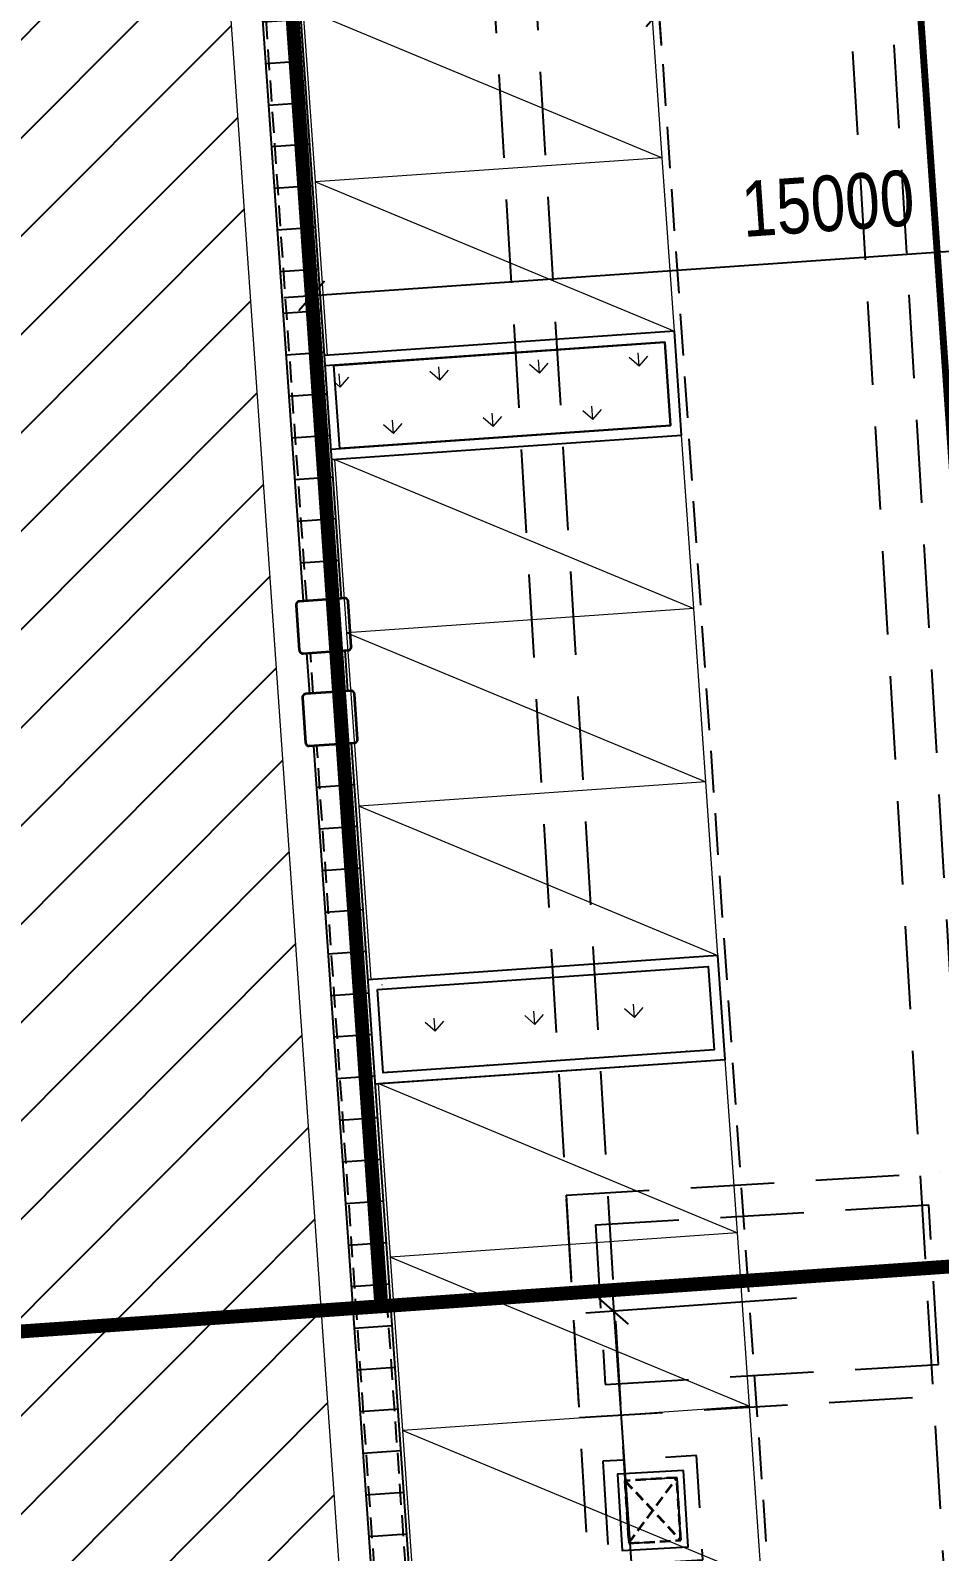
# Model space of a CAD drawing. Header units: millimetres. Extents: x 834681283 to 835686922, y 817551134 to 819407044.
# Drawn here: x 835207714 to 835220790, y 818085192 to 818107071 of the extents above; entities that cross this region are included whole.
import ezdxf
from ezdxf.xclip import XClip

# ---------------------------------------------------------------- set-up
doc = ezdxf.new("R2010")
doc.units = ezdxf.units.MM
doc.header["$LTSCALE"] = 1200
doc.header["$MEASUREMENT"] = 0
doc.header["$XCLIPFRAME"] = 0
for name, pattern in [('P01-MAGP-EVA-GREENERY$0$DASHED', [0.75, 0.5, -0.25]), ('P01-MAGP-EVA-GREENERY$0$DASHEDX2', [1.5, 1, -0.5]), ('P01-MAGP-EVA-GREENERY$0$HIDDEN', [0.375, 0.25, -0.125]), ('P01-MAGP-EVA-GREENERY$0$HIDDEN2', [0.1875, 0.125, -0.0625]), ('P01-MAGP-EVA-GREENERY$0$HIDDENX2', [0.75, 0.5, -0.25]), ('P01-MAGP-EVA-GREENERY$0$M_RM1104', [6, 4, -2]), ('SITE BOUNDARY$0$PHANTOM', [2.5, 1.25, -0.25, 0.25, -0.25, 0.25, -0.25])]:
    doc.linetypes.add(name, pattern=pattern)
doc.layers.get('Defpoints').update_dxf_attribs({"color": 15})
for name, color, linetype, lineweight in [('P01-MAAN-P-EVA$0$AR-DIM_AR_', 4, 'Continuous', 25), ('P01-MAGP-EVA-GREENERY$0$AR-CP_AR_BS_MI_', 8, 'Continuous', 5), ('P01-MAGP-EVA-GREENERY$0$AR-HATCH_AR_', 8, 'Continuous', 13), ('P01-MAGP-EVA-GREENERY$0$DR-FLD', 8, 'Continuous', 25), ('P01-MAGP-EVA-GREENERY$0$DR-PIT', 8, 'P01-MAGP-EVA-GREENERY$0$HIDDEN2', 35), ('P01-MAGP-EVA-GREENERY$0$RLP916', 4, 'Continuous', 0), ('SITE BOUNDARY$0$AR-SIMS_BL_400', 1, 'SITE BOUNDARY$0$PHANTOM', 140)]:
    doc.layers.add(name, color=color, linetype=linetype, lineweight=lineweight)
for name, color, linetype in [('P01-MAAN-P-EVA$0$HATCH', 9, 'Continuous'), ('P01-MAGP-EVA-GREENERY$0$0L_UTIL_MANHOLE COVER', 8, 'Continuous'), ('P01-MAGP-EVA-GREENERY$0$AR-FS-AR-EVA', 8, 'Continuous'), ('P01-MAGP-EVA-GREENERY$0$AR-LANDS_AR_MI_', 9, 'Continuous'), ('P01-MAGP-EVA-GREENERY$0$BOX-CULVERT', 8, 'P01-MAGP-EVA-GREENERY$0$DASHED'), ('P01-MAGP-EVA-GREENERY$0$MVA_MARKING', 254, 'Continuous'), ('P01-MAGP-EVA-GREENERY$0$SURFACE CHANNEL', 8, 'Continuous')]:
    doc.layers.add(name, color=color, linetype=linetype)
doc.layers.get('P01-MAGP-EVA-GREENERY$0$BOX-CULVERT').off()
doc.styles.add('P01-MAAN-P-EVA$0$ARIAL', font='arial.ttf', dxfattribs={"width": 0.8})
doc.linetypes.add('P01-MAGP-EVA-GREENERY$0$FENCELINE2', pattern='A,0.25,-0.1,[132,ltypeshp.shx,S=0.1,R=0,X=-0.1,Y=0],-0.1,1', length=1.45)
doc.dimstyles.new('P01-MAAN-P-EVA$0$DIM-500', dxfattribs={"dimscale": 400, "dimtxt": 2, "dimasz": 1, "dimexe": 1, "dimexo": 1, "dimgap": 1, "dimtad": 1, "dimdec": 0, "dimrnd": 0.1, "dimdsep": 46, "dimtxsty": 'P01-MAAN-P-EVA$0$ARIAL', "dimblk1": 'P01-MAAN-P-EVA$0$_OBLIQUE', "dimblk2": 'P01-MAAN-P-EVA$0$_OBLIQUE', "dimsah": 1, "dimcen": 5, "dimdle": 1, "dimclrd": 8, "dimclre": 8, "dimclrt": 4, "dimadec": 3, "dimazin": 2, "dimtfac": 1, "dimtdec": 0, "dimtix": 1, "dimtmove": 2, "dimatfit": 0, "dimldrblk": 'P01-MAAN-P-EVA$0$_OBLIQUE', "dimfxl": 1, "dimtolj": 1, "dimarcsym": 0})
pattern_1 = [(93.99896719781333, (-34875.21582424641, 10271.79212117195), (-766.7729180866883, 666.5697951775445), [190.5, -1246.3409792]), (48.99896719781343, (-34875.21582424641, 10271.79212117195), (-766.7729181779772, 666.5697952569036), [190.4999999999999, -825.5000000000007]), (138.9989671978134, (-34875.21582424641, 10271.79212117195), (-666.5697952569036, -766.7729181779772), [190.4999999999999, -825.5000000000002])]

# ---------------------------------------------------------------- blocks, each defined once
blk = doc.blocks.new('SITE BOUNDARY')
at = {"layer": 'SITE BOUNDARY$0$AR-SIMS_BL_400', "ltscale": 3, "const_width": 0.2}
for points in [[(835205.967713655, 818187.3215969054), (835227.4017731363, 818191.1423574201, 0.04919379695137301), (835256.6874020555, 818199.3961517689), (835258.8234410972, 818200.232073454), (835285.938085068, 818202.0513295376), (835285.9727178891, 818201.4156632093), (835309.2716431464, 818202.6718212748), (835309.2208451042, 818203.6140114499), (835336.548215934, 818205.4478256224), (835336.7910000669, 818204.998000004), (835338.0060000003, 818193.445), (835338.3870000002, 818177.043), (835337.6760000006, 818162.317), (835336.3740000002, 818150.7069999996), (835335.9430000004, 818146.5350000003), (835335.0780000007, 818138.0100000005), (835334.5610000003, 818125.5499999999), (835334.7450000006, 818110.3709999997), (835335.6156377018, 818097.3093875501), (835212.7614046936, 818088.7203368283)], [(835118.3382164289, 818191.3527021519), (835119.7278151001, 818191.4372147409, 0.3759908120438026), (835144.6618437314, 818176.3934268437), (835205.967713655, 818187.3215969054), (835212.7614046936, 818088.7203368283), (835125.9384592712, 818082.6503054047)]]:
    blk.add_lwpolyline(points, format="xyb", close=True, dxfattribs=at)
blk = doc.blocks.new('P01-MAAN-P-EVA$0$_OBLIQUE')
at = {"color": 0, "linetype": 'ByBlock'}
blk.add_line((-0.5, -0.5), (0.5, 0.5), dxfattribs=at)
blk = doc.blocks.new('*D1559')
at = {"layer": 'Defpoints', "color": 0, "transparency": 16777216}
for p in [(835219133.0411029, 818088862.3039445), (835220516.493696, 818068910.1914165), (835217498.3621714, 818068699.1431004)]:
    blk.add_point(p, dxfattribs=at)
at = {"layer": 'P01-MAAN-P-EVA$0$AR-DIM_AR_', "color": 8, "lineweight": -2, "transparency": 16777216}
for p, q in [((835216075.3290598, 818089049.4646481), (835217526.2647611, 818068300.1174803)), ((835218734.0154828, 818088834.4013549), (835215704.2060293, 818088622.5364385)), ((835220117.4680759, 818068882.288827), (835217099.3365513, 818068671.2405108))]:
    blk.add_line(p, q, dxfattribs=at)
at = {"layer": 'P01-MAAN-P-EVA$0$AR-DIM_AR_', "color": 8, "lineweight": -2, "transparency": 16777216, "xscale": 400, "yscale": 400, "zscale": 400}
for p, rotation in [((835216103.2316494, 818088650.439028), 94.00000001044633), ((835217498.3621714, 818068699.1431004), 274.0000000104463)]:
    blk.add_blockref('P01-MAAN-P-EVA$0$_OBLIQUE', p, dxfattribs=dict(at, rotation=rotation))
at = {"layer": 'P01-MAAN-P-EVA$0$AR-DIM_AR_', "color": 4, "transparency": 16777216, "insert": (835215994.3078842, 818078618.3958578), "char_height": 800, "attachment_point": 5, "rotation": 94.00000001044633, "style": 'P01-MAAN-P-EVA$0$ARIAL'}
blk.add_mtext('\\A1;20000', dxfattribs=at)
blk = doc.blocks.new('*D1570')
at = {"layer": 'Defpoints', "color": 0, "transparency": 16777216}
for p in [(835211758.782954, 818103251.7368779), (835226784.3930248, 818103404.1978365), (835211819.8688288, 818102373.1323731)]:
    blk.add_point(p, dxfattribs=at)
at = {"layer": 'P01-MAAN-P-EVA$0$AR-DIM_AR_', "color": 8, "lineweight": -2, "transparency": 16777216}
for p, q in [((835226756.6495898, 818103803.2345539), (835226694.9161959, 818104691.1523924)), ((835227121.6963482, 818104319.8591101), (835211359.7462367, 818103223.9934429)), ((835211792.1253939, 818102772.1690905), (835211731.039519, 818103650.7735952))]:
    blk.add_line(p, q, dxfattribs=at)
at = {"layer": 'P01-MAAN-P-EVA$0$AR-DIM_AR_', "color": 8, "lineweight": -2, "transparency": 16777216, "xscale": 400, "yscale": 400, "zscale": 400}
for p, rotation in [((835226722.6596309, 818104292.1156751), 3.977147448150534), ((835211758.782954, 818103251.7368779), 183.9771474481505)]:
    blk.add_blockref('P01-MAAN-P-EVA$0$_OBLIQUE', p, dxfattribs=dict(at, rotation=rotation))
at = {"layer": 'P01-MAAN-P-EVA$0$AR-DIM_AR_', "color": 4, "transparency": 16777216, "insert": (835219184.6477603, 818104578.4377319), "char_height": 800, "attachment_point": 5, "rotation": 3.977147448150548, "style": 'P01-MAAN-P-EVA$0$ARIAL'}
blk.add_mtext('\\A1;15000', dxfattribs=at)
blk = doc.blocks.new('*D1578')
at = {"layer": 'Defpoints', "color": 0, "transparency": 16777216}
for p in [(835216755.5895667, 818107335.7196734), (835224099.6513565, 818106955.4709078), (835216816.9138892, 818106453.6855531)]:
    blk.add_point(p, dxfattribs=at)
at = {"layer": 'P01-MAAN-P-EVA$0$AR-DIM_AR_', "color": 8, "lineweight": -2, "transparency": 16777216}
for p, q in [((835224071.9079214, 818107354.5076252), (835224010.268473, 818108241.074236)), ((835224437.0486255, 818107869.7809536), (835216356.5528493, 818107307.9762384)), ((835216789.170454, 818106852.7222705), (835216727.8461317, 818107734.7563908))]:
    blk.add_line(p, q, dxfattribs=at)
at = {"layer": 'P01-MAAN-P-EVA$0$AR-DIM_AR_', "color": 8, "lineweight": -2, "transparency": 16777216, "xscale": 400, "yscale": 400, "zscale": 400}
for p, rotation in [((835224038.011908, 818107842.0375186), 3.977147448143867), ((835216755.5895667, 818107335.7196734), 183.9771474481439)]:
    blk.add_blockref('P01-MAAN-P-EVA$0$_OBLIQUE', p, dxfattribs=dict(at, rotation=rotation))
at = {"layer": 'P01-MAAN-P-EVA$0$AR-DIM_AR_', "color": 4, "transparency": 16777216, "insert": (835220340.7082808, 818108395.6622455), "char_height": 800, "attachment_point": 5, "rotation": 3.977147448143881, "style": 'P01-MAAN-P-EVA$0$ARIAL'}
blk.add_mtext('\\A1;7300', dxfattribs=at)
blk = doc.blocks.new('P01-MAGP-EVA-GREENERY$0$A$C7D203562')
at = {"layer": 'P01-MAGP-EVA-GREENERY$0$DR-PIT', "ltscale": 25.4}
blk.add_lwpolyline([(-700.0000169277191, -699.9999831914902), (-50.00001692771912, -699.9999824762344, 0.4142135548149707), (-1.692771911621094e-05, -649.9999837875366), (-7.152557373046875e-07, -7.152557373046875e-07, 0.4142135630697067), (-50.00000071525574, 49.99999928474426), (-700.0000009536743, 50.00001549720764, 0.4142135616764832), (-750.000000834465, 1.561641693115234e-05), (-750.0000169277191, -649.9999819993973, 0.4142135699512809)], format="xyb", close=True, dxfattribs=at)
blk = doc.blocks.new('P01-MAGP-EVA-GREENERY$0$BOX-CULVERT LINE')
at = {"layer": 'Defpoints', "linetype": 'P01-MAGP-EVA-GREENERY$0$DASHEDX2'}
for p, q in [((835213062.3, 818214572.2000004), (835225177.2192677, 818012902.6322484)), ((835213657.6, 818214667.8000004), (835225776.1245968, 818012938.6057324)), ((835207973, 818214240.3000004), (835218149.7, 818044836.2000004)), ((835208571.8000001, 818214279.1000004), (835218748.6, 818044872.2000004)), ((835215417.5380784, 818090316.0616784), (835220807.8581718, 818090639.8771614)), ((835215417.5380784, 818090316.0616784), (835215609.4300026, 818087121.8203773)), ((835215843.8030624, 818089890.8576599), (835220635.2025158, 818090178.6938745)), ((835220773.1229627, 818087882.8328263), (835220635.2025158, 818090178.6938745)), ((835215843.8030624, 818089890.8576599), (835215981.725383, 818087594.9967248)), ((835215981.725383, 818087594.9967248), (835220773.1229627, 818087882.8328263)), ((835215609.4300026, 818087121.8203773), (835220999.7474889, 818087445.6357037))]:
    blk.add_line(p, q, dxfattribs=at)
at = {"layer": 'Defpoints', "linetype": 'P01-MAGP-EVA-GREENERY$0$DASHEDX2', "flags": 128}
for points in [[(835215947.9234596, 818086490.9830579), (835216037.8715775, 818084993.6823744), (835217385.4421926, 818085074.6356794), (835217295.4940747, 818086571.936363), (835215947.9234596, 818086490.9830579)], [(835216265.3732201, 818086209.5125443), (835216319.3420906, 818085311.1321343), (835217067.992432, 818085356.1061928), (835217014.0235615, 818086254.4866028), (835216265.3732201, 818086209.5125443)]]:
    blk.add_lwpolyline(points, dxfattribs=at)
blk = doc.blocks.new('P01-MAGP-EVA-GREENERY$0$MVA_MARKING')
at = {"layer": 'P01-MAGP-EVA-GREENERY$0$MVA_MARKING', "linetype": 'P01-MAGP-EVA-GREENERY$0$M_RM1104', "const_width": 100}
blk.add_lwpolyline([(835221593.6120164, 818091898.2643687), (835217535.9692905, 818149940.5628519)], dxfattribs=at)
blk = doc.blocks.new('P01-MAGP-EVA-GREENERY')
at = {"layer": 'P01-MAGP-EVA-GREENERY$0$AR-HATCH_AR_'}
h = blk.add_hatch(dxfattribs=at)
h.set_pattern_fill('GRASS', color=256, scale=40, style=0)
h.set_pattern_definition(pattern_1)
h.paths.add_polyline_path([(835212078.3233693, 818102252.9152335), (835216836.7171518, 818102585.5683471), (835216920.4034489, 818101388.4884481), (835212162.0096661, 818101055.8353342)])
h = blk.add_hatch(dxfattribs=at)
h.set_pattern_fill('GRASS', color=256, scale=40, style=0)
h.set_pattern_definition(pattern_1)
h.paths.add_polyline_path([(835212705.9669082, 818093274.8272636), (835217464.3606912, 818093607.4803783), (835217548.0469885, 818092410.4004784), (835212789.6532059, 818092077.7473648)])
at = {"layer": 'P01-MAGP-EVA-GREENERY$0$DR-FLD'}
h = blk.add_hatch(dxfattribs=at)
h.set_pattern_fill('_USER', color=256, scale=600, style=0, pattern_type=0)
h.set_pattern_definition([(3.998967197813425, (835208926.9074881, 818145539.4043733), (-41.84309510643341, 598.5391845083449), [])])
h.paths.add_polyline_path([(835208378.2465563, 818145501.0483791), (835211638.6459302, 818098863.0839164), (835212187.3068637, 818098901.4398963), (835208926.907488, 818145539.4043734), (835208378.2465687, 818145501.0482031)])
h = blk.add_hatch(dxfattribs=at)
h.set_pattern_fill('_USER', color=256, scale=600, style=0, pattern_type=0)
h.set_pattern_definition([(3.998967197813425, (835211784.0724102, 818096782.84951), (-41.84309510643341, 598.5391845083449), [])])
h.paths.add_polyline_path([(835211784.0724101, 818096782.8495102), (835214244.4259186, 818061589.0384611), (835214793.0868382, 818061627.3946311), (835212332.7333411, 818096821.2055047)])
at = {"layer": 'P01-MAGP-EVA-GREENERY$0$0L_UTIL_MANHOLE COVER'}
blk.add_lwpolyline([(835217107.8470668, 818086360.3031911), (835216159.5566336, 818086303.33605), (835216225.518587, 818085205.315549), (835217173.8090203, 818085262.2826899)], close=True, dxfattribs=at)
at = {"layer": 'P01-MAGP-EVA-GREENERY$0$AR-CP_AR_BS_MI_'}
for points in [[(835216801.5462879, 818105239.575691), (835216627.2008618, 818107733.4890171), (835211639.374211, 818107384.7981654), (835216801.5462879, 818105239.575691), (835211813.7196382, 818104890.8848395), (835211639.374211, 818107384.7981654)], [(835216975.8917145, 818102745.6623652), (835216801.5462881, 818105239.5756911), (835211813.7196375, 818104890.8848395), (835216975.8917145, 818102745.6623652), (835211988.0650644, 818102396.9715133), (835211813.7196375, 818104890.8848395)], [(835217254.8444011, 818098755.4010488), (835217080.4989748, 818101249.3143743), (835212092.6723241, 818100900.623522), (835217254.8444011, 818098755.4010488), (835212267.0177515, 818098406.7101954), (835212092.6723241, 818100900.623522)], [(835217429.1898273, 818096261.4877224), (835217254.8444011, 818098755.4010488), (835212267.017751, 818098406.7101955), (835217429.1898273, 818096261.4877224), (835212441.363178, 818095912.7968701), (835212267.017751, 818098406.7101955)], [(835217603.5352538, 818093767.5743965), (835217429.1898273, 818096261.4877224), (835212441.3631775, 818095912.7968701), (835217603.5352538, 818093767.5743965), (835212615.708604, 818093418.8835443), (835212441.3631775, 818095912.7968701)], [(835217882.4879403, 818089777.3130789), (835217708.1425134, 818092271.2264049), (835212720.3158633, 818091922.5355526), (835217882.4879403, 818089777.3130789), (835212894.6612903, 818089428.6222261), (835212720.3158633, 818091922.5355526)], [(835218056.8333671, 818087283.3997532), (835217882.4879403, 818089777.3130789), (835212894.6612895, 818089428.6222261), (835218056.8333671, 818087283.3997532), (835213069.0067166, 818086934.7089001), (835212894.6612895, 818089428.6222261)], [(835218231.1787931, 818084789.4864271), (835218056.8333671, 818087283.3997532), (835213069.0067159, 818086934.7089002), (835218231.1787931, 818084789.4864271), (835213243.3521427, 818084440.7955748), (835213069.0067159, 818086934.7089002)]]:
    blk.add_lwpolyline(points, dxfattribs=at)
at = {"layer": 'P01-MAGP-EVA-GREENERY$0$AR-FS-AR-EVA', "linetype": 'P01-MAGP-EVA-GREENERY$0$HIDDENX2'}
blk.add_line((835213795.0993036, 818149679.0447134), (835219446.7466711, 818068835.4057872), dxfattribs=at)
at = {"layer": 'P01-MAGP-EVA-GREENERY$0$AR-LANDS_AR_MI_'}
for points in [[(835212047.7746667, 818100897.4848), (835217080.4989744, 818101249.3143744), (835216975.8917146, 818102745.6623659), (835211943.1669298, 818102393.8327583)], [(835212037.3138928, 818101047.119596), (835216920.4034489, 818101388.4884481), (835216836.717641, 818102585.5668404), (835211953.6277031, 818102244.1979623)], [(835212675.418206, 818091919.39683), (835217708.1425135, 818092271.2264051), (835217603.5352536, 818093767.5743967), (835212570.8104684, 818093415.7447889)]]:
    blk.add_lwpolyline(points, dxfattribs=at)
for points in [[(835212078.3233693, 818102252.9152335), (835216836.7171518, 818102585.5683471), (835216920.4034489, 818101388.4884481), (835212162.0096661, 818101055.8353342)], [(835212705.9669082, 818093274.8272636), (835217464.3606912, 818093607.4803783), (835217548.0469885, 818092410.4004784), (835212789.6532059, 818092077.7473648)]]:
    blk.add_lwpolyline(points, close=True, dxfattribs=at)
at = {"layer": 'P01-MAGP-EVA-GREENERY$0$DR-FLD'}
for points in [[(835208378.2465563, 818145501.0483791), (835211638.6459302, 818098863.0839164), (835212187.3068637, 818098901.4398963), (835208926.907488, 818145539.4043734), (835208378.2465687, 818145501.0482031)], [(835211784.0724101, 818096782.8495102), (835214244.4259186, 818061589.0384611), (835214793.0868382, 818061627.3946311), (835212332.7333411, 818096821.2055047), (835211784.0724102, 818096782.84951)]]:
    blk.add_lwpolyline(points, close=True, dxfattribs=at)
for points in [[(835211731.7685409, 818097531.023488), (835211690.9497994, 818098114.9099383)], [(835211731.7685409, 818097531.0234841), (835211690.9497994, 818098114.9099344)], [(835212280.4294734, 818097569.3794676), (835212239.6107312, 818098153.2659323)], [(835212280.4294733, 818097569.3794637), (835212239.6107314, 818098153.2659284)]]:
    blk.add_lwpolyline(points, dxfattribs=at)
at = {"layer": 'P01-MAGP-EVA-GREENERY$0$DR-PIT'}
for p, q in [((835216265.3732212, 818086209.5125451), (835217067.9924334, 818085356.106194)), ((835216319.3420912, 818085311.1321363), (835217014.0235629, 818086254.4866042))]:
    blk.add_line(p, q, dxfattribs=at)
blk.add_lwpolyline([(835217014.0235629, 818086254.4866042), (835216265.3732209, 818086209.5125451), (835216319.3420912, 818085311.1321363), (835217067.9924334, 818085356.106194)], close=True, dxfattribs=at)
at = {"layer": 'P01-MAGP-EVA-GREENERY$0$RLP916', "linetype": 'P01-MAGP-EVA-GREENERY$0$FENCELINE2'}
blk.add_lwpolyline([(835196573.10963, 818169757.7210938, -0.350001108325439), (835201265.2391587, 818166678.1236862), (835207845.7257276, 818146594.4902254), (835213873.1115303, 818060376.1242896), (835249478.7595128, 818062865.2572773)], format="xyb", dxfattribs=at)
blk.add_lwpolyline([(835196573.10963, 818169757.7210938, -0.350001108325439), (835201265.2391587, 818166678.1236862), (835207845.7257276, 818146594.4902254), (835213873.1115303, 818060376.1242896), (835249478.7595128, 818062865.2572773)], format="xyb", dxfattribs=at)
at = {"layer": 'P01-MAGP-EVA-GREENERY$0$SURFACE CHANNEL', "linetype": 'P01-MAGP-EVA-GREENERY$0$HIDDEN'}
for points in [[(835211688.5241972, 818098866.5708234), (835208428.1248231, 818145504.5352875)], [(835212137.4285965, 818098897.952989), (835208877.0292213, 818145535.9174649)], [(835211781.6468079, 818097534.510396), (835211740.8280653, 818098118.3968471)], [(835211781.646808, 818097534.5103921), (835211740.8280654, 818098118.3968432)], [(835212230.5512067, 818097565.8925602), (835212189.7324643, 818098149.7790235)], [(835212230.5512067, 818097565.8925563), (835212189.7324643, 818098149.7790196)], [(835214294.304172, 818061592.5255597), (835211833.9506761, 818096786.3364183)], [(835214743.2085712, 818061623.907724), (835212282.8550745, 818096817.7185961)]]:
    blk.add_lwpolyline(points, dxfattribs=at)
at = {"layer": 'P01-MAGP-EVA-GREENERY$0$BOX-CULVERT', "rotation": 359.9999999999997}
blk.add_blockref('P01-MAGP-EVA-GREENERY$0$BOX-CULVERT LINE', (0, 1.588186776101813e-22), dxfattribs=at)
at = {"layer": 'P01-MAGP-EVA-GREENERY$0$DR-PIT', "ltscale": 25.4}
for p, rotation in [((835212284.4327435, 818098858.1077777), 3.998948739019863), ((835212284.4327435, 818098858.1077738), 3.998948739019861), ((835212374.7509258, 818097525.851296), 3.998948739019863), ((835212374.7509258, 818097525.851292), 3.998948739019861)]:
    blk.add_blockref('P01-MAGP-EVA-GREENERY$0$A$C7D203562', p, dxfattribs=dict(at, rotation=rotation))
at = {"layer": 'P01-MAGP-EVA-GREENERY$0$MVA_MARKING', "rotation": 359.9999999999999}
blk.add_blockref('P01-MAGP-EVA-GREENERY$0$MVA_MARKING', (0, 1.588186776101813e-22), dxfattribs=at)
blk = doc.blocks.new('P01-MAAN-P-EVA')
at = {"layer": 'P01-MAAN-P-EVA$0$HATCH', "ltscale": 0.1}
h = blk.add_hatch(dxfattribs=at)
h.set_pattern_fill('_USER', color=240, scale=1000, angle=45, pattern_type=0)
h.set_pattern_definition([(45, (0, 0), (-707.1067811865474, 707.1067811865476), [])])
edge = h.paths.add_edge_path()
edge.add_arc((835196988.9345523, 818165276.9745445), 4500.000000514357, 18.141599978340707, 95.30201113692448, ccw=False)
edge.add_line((835201265.2391587, 818166678.1236862), (835207845.7257276, 818146594.4902254))
edge.add_line((835207845.7257276, 818146594.4902254), (835213873.1115303, 818060376.1242896))
edge.add_line((835213873.1115303, 818060376.1242896), (835249478.7595128, 818062865.2572773))
edge.add_line((835249478.7595128, 818062865.2572773), (835248373.9996351, 818055694.0373124))
edge.add_line((835248373.9996351, 818055694.0373124), (835252894.9996349, 818008746.0373122))
edge.add_line((835252894.9996349, 818008746.0373122), (835250407.9996349, 818006215.0373122))
edge.add_line((835250407.9996349, 818006215.0373122), (835243260.9996346, 818005049.0373126))
edge.add_line((835243260.9996346, 818005049.0373126), (835236208.1431193, 818004470.2020658))
edge.add_line((835236208.1431193, 818004470.2020658), (835241212.9533161, 818020285.1361902))
edge.add_line((835241212.9533161, 818020285.1361902), (835241220.2103381, 818039416.008414))
edge.add_line((835241220.2103381, 818039416.008414), (835229055.7083666, 818038576.0394297))
edge.add_line((835229055.7083666, 818038576.0394297), (835228294.9256233, 818049593.7595501))
edge.add_line((835228294.9256233, 818049593.7595501), (835229458.61106, 818057956.1832129))
edge.add_line((835229458.61106, 818057956.1832129), (835210625.7706214, 818056639.6099429))
edge.add_line((835210625.7706214, 818056639.6099429), (835209478.331739, 818073053.0781873))
edge.add_line((835209478.331739, 818073053.0781873), (835194734, 818069578))
edge.add_line((835194734, 818069578), (835179214, 818138785))
edge.add_line((835179214, 818138785), (835191844, 818148372))
edge.add_line((835191844, 818148372), (835202738.5886738, 818150939.9030486))
edge.add_line((835202738.5886738, 818150939.9030486), (835196573.10963, 818169757.7210938))
at = {"layer": 'P01-MAAN-P-EVA$0$AR-DIM_AR_'}
for base, p1, p2, angle, picture, middle in [((835216755.5895667, 818107335.7196734), (835224099.6513566, 818106955.4709078), (835216816.9138892, 818106453.6855531), 3.977147448143871, '*D1578', (835220340.7082808, 818108395.6622455)), ((835211758.782954, 818103251.7368779), (835226784.3930247, 818103404.1978368), (835211819.8688289, 818102373.1323732), 3.977147448150509, '*D1570', (835219184.6477603, 818104578.4377319)), ((835217498.3621714, 818068699.1431004), (835219133.041103, 818088862.3039446), (835220516.4936961, 818068910.1914166), 94.0000000104463, '*D1559', (835215994.3078842, 818078618.3958577))]:
    dim = blk.add_linear_dim(base=base, p1=p1, p2=p2, angle=angle, dimstyle='P01-MAAN-P-EVA$0$DIM-500', dxfattribs=at)
    dim.commit()
    dim.dimension.update_dxf_attribs({"geometry": picture, "text_midpoint": middle})

msp = doc.modelspace()

# ---------------------------------------------------------------- block references
ref = msp.add_blockref('SITE BOUNDARY', (0, 0), dxfattribs=dict(xscale=1000, yscale=1000, zscale=1000))
XClip(ref).set_block_clipping_path([(835171.4179906907, 818003.0079180738), (835381.5676709538, 818003.0079180738), (835380.9419443216, 818241.1415228392), (835171.4179906907, 818241.1415228392)])
ref = msp.add_blockref('P01-MAGP-EVA-GREENERY', (0, 0))
XClip(ref).set_block_clipping_path([(835304579.184374, 818174710.1626656), (835305796.165823, 818174873.3149368), (835307662.0338197, 818174689.8070786), (835310520.3633885, 818174065.1796945), (835313081.8681743, 818173026.565997), (835315581.7919986, 818171259.1109881), (835317651.2761323, 818169000.3924677), (835319046.8494221, 818167007.0337248), (835320133.4085228, 818164236.8954862), (835320669.2049217, 818161588.339545), (835320843.1778568, 818158211.368624), (835320023.4914253, 818155637.3225639), (835307775.6753732, 818112927.0695825), (835307486.5656325, 818111403.7745718), (835306472.3023188, 818108849.5676203), (835303557.4701333, 818104111.4948183), (835299124.0129836, 818101088.6384549), (835297415.7114913, 818099718.8653644), (835294427.9237889, 818098869.5449544), (835299696.7221286, 818083540.2194344), (835299696.7221286, 818003007.9180738), (835381567.6709538, 818003007.9180738), (835381567.6709538, 818241141.5228392), (835171417.9906907, 818241141.5228392), (835171417.9906907, 818003007.9180738), (835299646.7221286, 818003007.9180738), (835299646.7221286, 818083531.8665625), (835294380.6194693, 818098853.3491247), (835289071.6246588, 818097781.3911836), (835244007.6001352, 818094631.0239012), (835243402.3726704, 818094599.0591453), (835242636.0318141, 818094583.6296563), (835241827.5000405, 818094619.5304664), (835240278.7908783, 818094803.1013474), (835238615.9808831, 818095198.6516088), (835236837.1062446, 818095894.4355551), (835235914.818166, 818096333.9795084), (835235308.0351869, 818096662.1879468), (835233986.3356233, 818097536.8864938), (835232722.909551, 818098548.7006296), (835231238.5995908, 818100145.3524557), (835230243.8710234, 818101523.0034088), (835229459.3735335, 818102997.1350085), (835228749.5628562, 818104567.991932), (835228038.0088664, 818107442.8705243), (835228019.3892208, 818108529.8695997), (835224832.3401604, 818154118.6039063), (835224786.1936965, 818154547.7584285), (835224773.2807815, 818155026.8918852), (835224783.5408298, 818155896.2038279), (835224816.9600604, 818156261.0471077), (835224880.3945836, 818156930.3651428), (835224980.8038678, 818157693.5020338), (835225188.0995655, 818158657.4187651), (835225368.2602261, 818159369.90378), (835225838.1759521, 818160711.976452), (835226139.2108691, 818161405.4137219), (835226545.7954304, 818162235.3437661), (835227243.4511546, 818163421.3939792), (835227831.7674248, 818164241.3849411), (835228201.1016024, 818164708.4587804), (835228901.1138991, 818165512.979474), (835229693.714691, 818166280.4427017), (835231339.2155919, 818167719.4297662), (835233198.9440969, 818168772.0604982), (835234724.5905447, 818169505.6878428), (835236291.5872612, 818169941.2428173), (835238731.1858591, 818170106.814821)])

# ---------------------------------------------------------------- next in the draw order: block references
msp.add_blockref('P01-MAAN-P-EVA', (2.384185791015625e-07, -2.384185791015625e-07))

doc.saveas('drawing.dxf')
